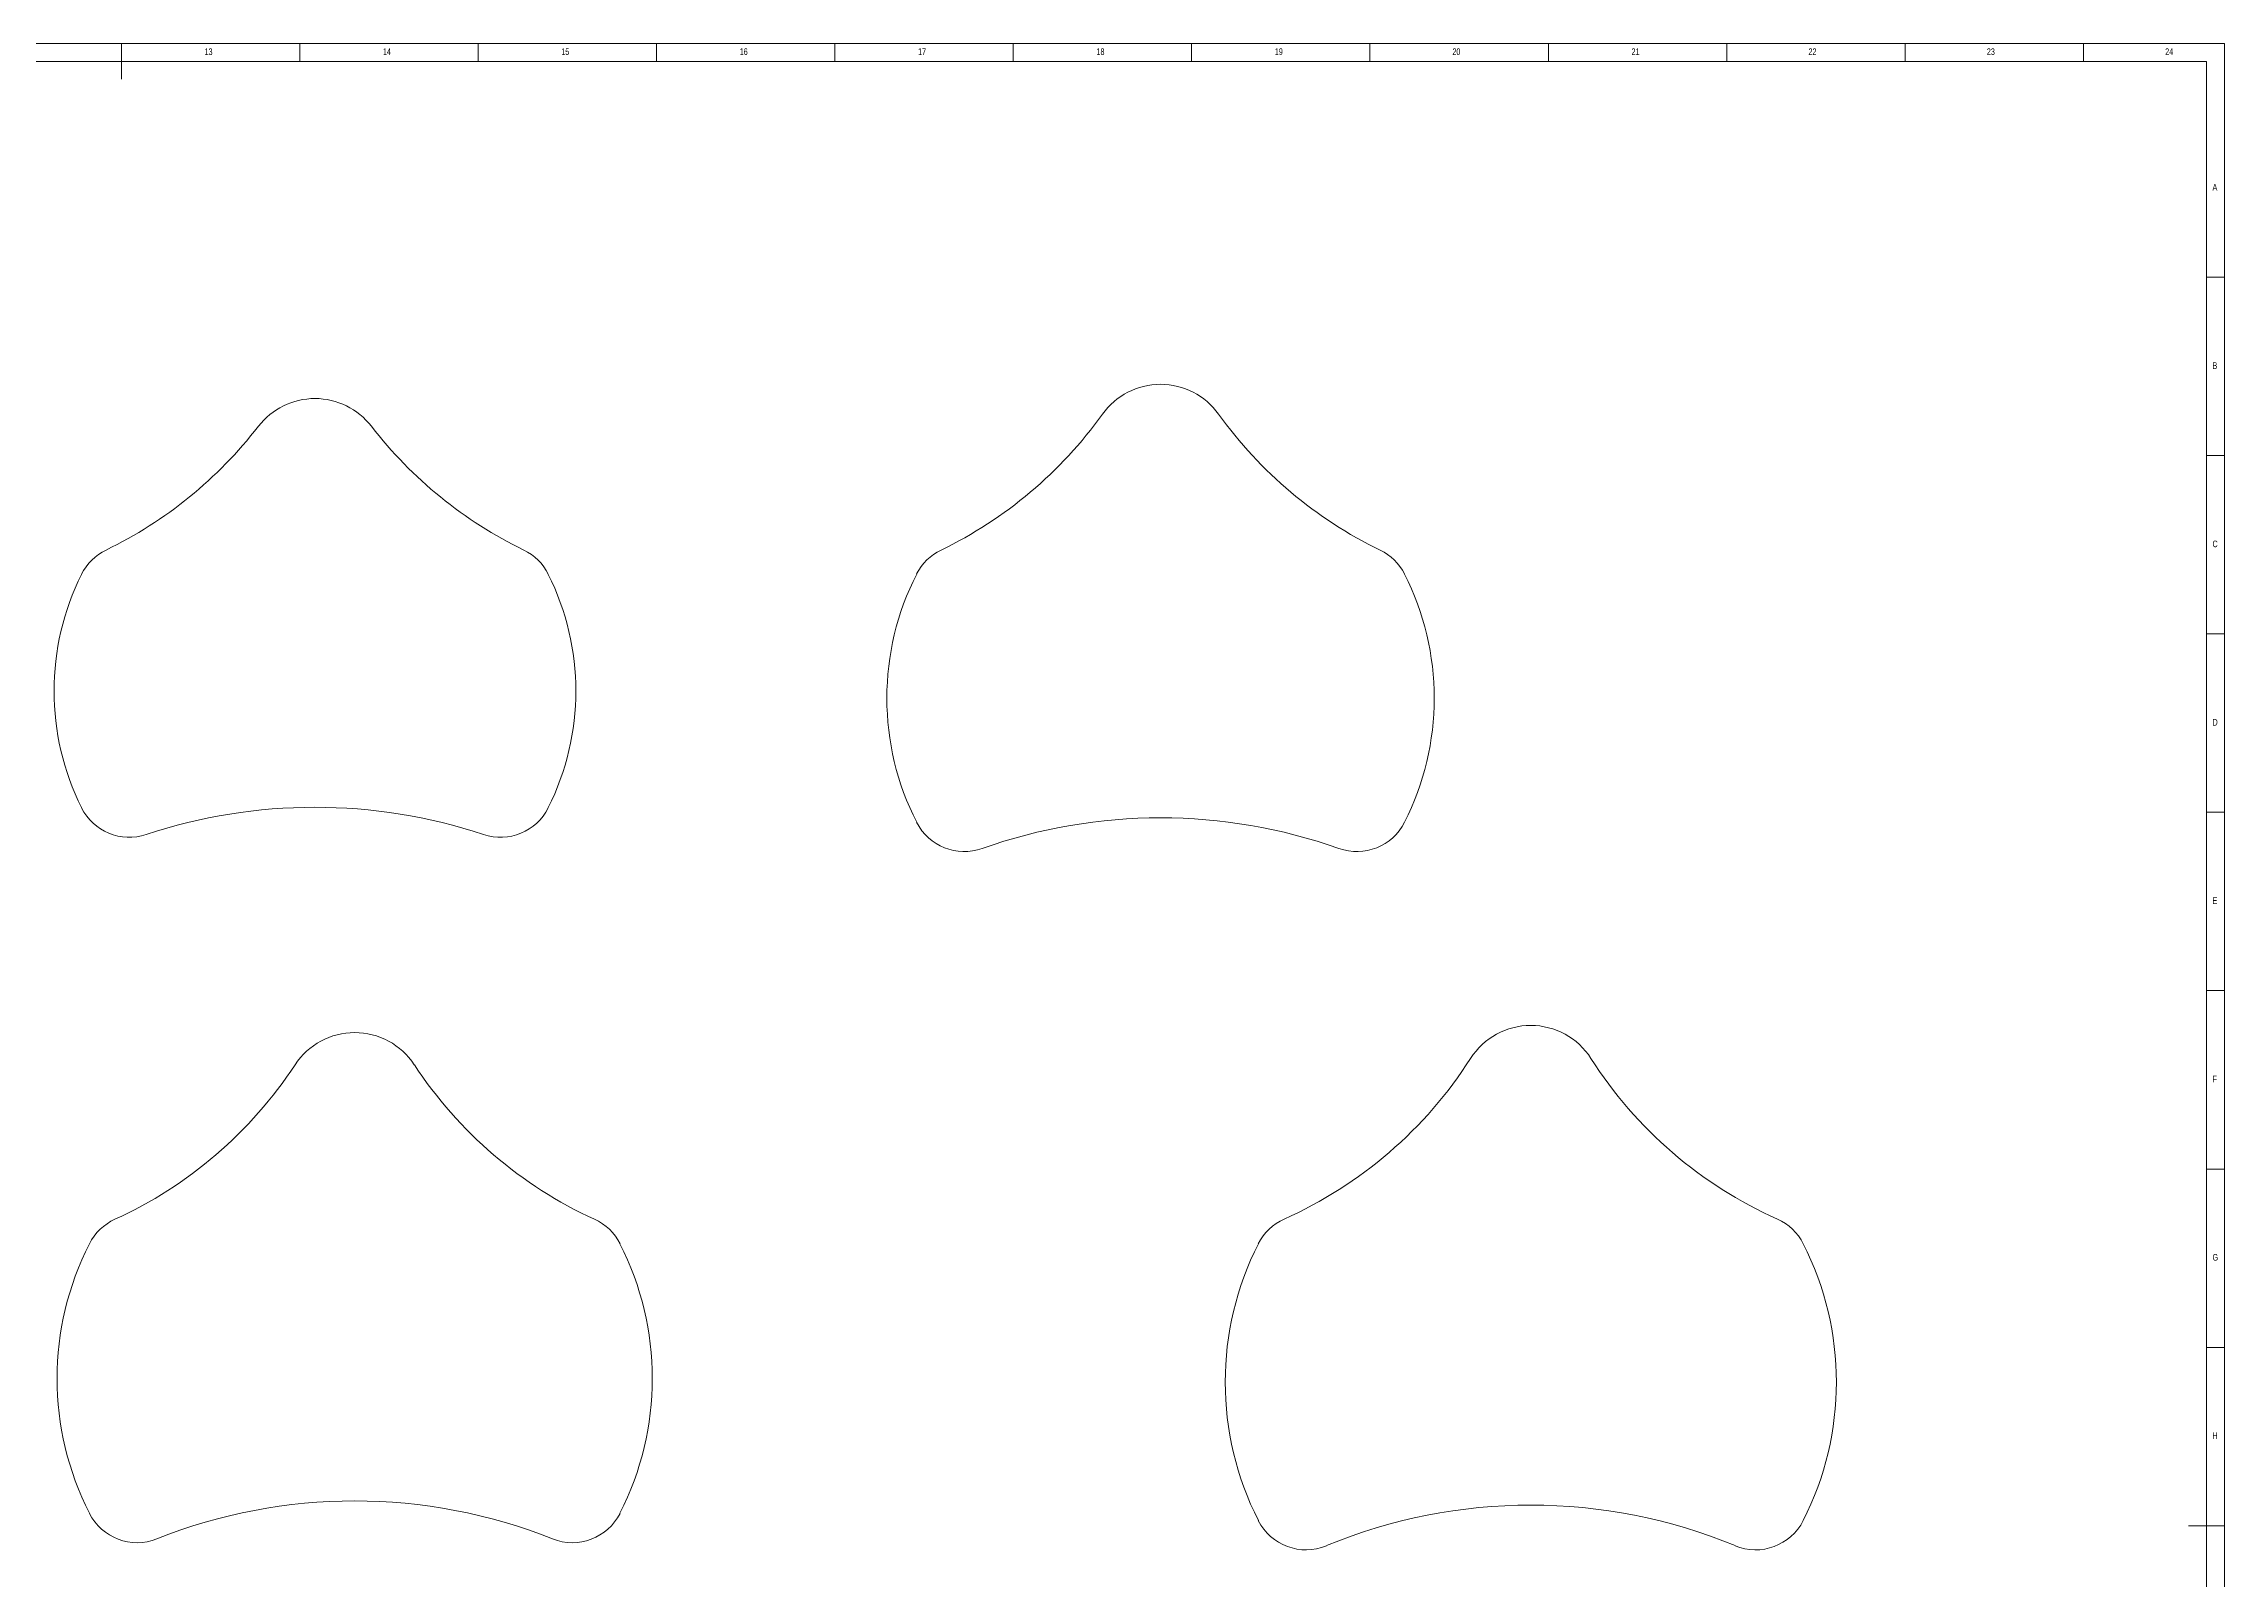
# Model space of a CAD drawing. Header units: inches. Extents: x 0 to 46.6, y 0 to 32.9.
# Drawn here: x 22.55 to 46.61, y 15.96 to 32.91 of the extents above; entities that cross this region are included whole.
import ezdxf

# ---------------------------------------------------------------- set-up
doc = ezdxf.new("R2010")
doc.units = ezdxf.units.IN
doc.header["$MEASUREMENT"] = 0
doc.styles.add('SLDTEXTSTYLE0', font='TXT', dxfattribs={"width": 0.75})

msp = doc.modelspace()

# ---------------------------------------------------------------- linework, layer by layer
at = {"color": 7, "linetype": 'Continuous', "lineweight": 0}
for p, q in [((46.614, 32.913), (0.197, 32.913)), ((23.406, 32.913), (23.406, 32.52)), ((25.374, 32.717), (25.374, 32.913)), ((27.343, 32.913), (27.343, 32.717)), ((29.311, 32.717), (29.311, 32.913)), ((31.28, 32.913), (31.28, 32.717)), ((33.248, 32.717), (33.248, 32.913)), ((35.217, 32.913), (35.217, 32.717)), ((37.185, 32.717), (37.185, 32.913)), ((39.154, 32.913), (39.154, 32.717)), ((41.122, 32.717), (41.122, 32.913)), ((43.091, 32.913), (43.091, 32.717)), ((45.059, 32.717), (45.059, 32.913)), ((46.614, 0.197), (46.614, 32.913)), ((46.417, 32.717), (0.394, 32.717)), ((46.417, 2.372), (46.417, 32.717)), ((46.614, 30.335), (46.417, 30.335)), ((46.417, 28.366), (46.614, 28.366)), ((46.614, 26.398), (46.417, 26.398)), ((46.417, 24.429), (46.614, 24.429)), ((46.614, 22.461), (46.417, 22.461)), ((46.417, 20.492), (46.614, 20.492)), ((46.614, 18.524), (46.417, 18.524)), ((46.614, 16.555), (46.22, 16.555))]:
    msp.add_line(p, q, dxfattribs=at)
at = {"color": 7, "linetype": 'Continuous', "lineweight": 15}
for centre, radius, start, end in [((34.874, 28.366), 0.787, 35.6063, 144.3937), ((25.542, 28.209), 0.787, 37.6356, 142.3644), ((21.177, 31.575), 4.724, 295.8525, 322.3644), ((29.907, 31.575), 4.724, 217.6356, 244.1475), ((30.393, 31.575), 4.724, 295.8325, 324.3937), ((39.356, 31.575), 4.724, 215.6063, 244.1675), ((23.495, 26.792), 0.591, 115.8525, 153.4349), ((27.589, 26.792), 0.591, 26.5651, 64.1475), ((32.709, 26.792), 0.591, 115.8325, 153.0198), ((37.04, 26.792), 0.591, 26.9802, 64.1675), ((25.542, 25.768), 2.879, 153.4349, 206.5651), ((25.542, 25.768), 2.879, 333.4349, 26.5651), ((34.874, 25.689), 3.02, 153.0198, 206.9802), ((34.874, 25.689), 3.02, 333.0198, 26.9802), ((23.495, 24.744), 0.591, 206.5651, 288.37), ((25.542, 18.579), 5.906, 71.63, 108.37), ((27.589, 24.744), 0.591, 251.63, 333.4349), ((32.709, 24.587), 0.591, 206.9802, 289.4712), ((34.874, 18.462), 5.906, 70.5288, 109.4712), ((37.04, 24.587), 0.591, 250.5288, 333.0198), ((25.981, 21.211), 0.787, 33.2777, 146.7223), ((38.96, 21.29), 0.787, 32.5223, 147.4777), ((34.312, 24.253), 4.724, 294.0632, 327.4777), ((43.607, 24.253), 4.724, 212.5223, 245.9368), ((21.374, 24.235), 4.724, 294.5277, 326.7223), ((30.589, 24.235), 4.724, 213.2777, 245.4723), ((23.58, 19.4), 0.591, 114.5277, 153.0605), ((28.383, 19.4), 0.591, 26.9395, 65.4723), ((36.479, 19.4), 0.591, 114.0632, 153.0723), ((41.44, 19.4), 0.591, 26.9277, 65.9368), ((25.981, 18.18), 3.284, 153.0605, 206.9395), ((25.981, 18.18), 3.284, 333.0605, 26.9395), ((38.96, 18.14), 3.372, 153.0723, 206.9277), ((38.96, 18.14), 3.372, 333.0723, 26.9277), ((23.58, 16.959), 0.591, 206.9395, 291.6969), ((25.981, 10.923), 5.906, 68.3031, 111.6969), ((28.383, 16.959), 0.591, 248.3031, 333.0605), ((36.479, 16.88), 0.591, 206.9277, 292.4464), ((38.96, 10.877), 5.906, 67.5536, 112.4464), ((41.44, 16.88), 0.591, 247.5536, 333.0723)]:
    msp.add_arc(centre, radius, start, end, dxfattribs=at)

# ---------------------------------------------------------------- texts
at = {"color": 7, "linetype": 'Continuous', "lineweight": 0, "char_height": 0.0729, "attachment_point": 1, "style": 'SLDTEXTSTYLE0'}
for s, insert in [('13', (24.324, 32.861)), ('14', (26.293, 32.861)), ('15', (28.261, 32.861)), ('16', (30.23, 32.861)), ('17', (32.198, 32.861)), ('18', (34.167, 32.861)), ('19', (36.135, 32.861)), ('20', (38.095, 32.861)), ('21', (40.072, 32.861)), ('22', (42.024, 32.861)), ('23', (43.993, 32.861)), ('24', (45.961, 32.861)), ('A', (46.483, 31.365)), ('B', (46.483, 29.396)), ('C', (46.483, 27.428)), ('D', (46.483, 25.459)), ('E', (46.483, 23.491)), ('F', (46.483, 21.522)), ('G', (46.483, 19.554)), ('H', (46.483, 17.585))]:
    msp.add_mtext(s, dxfattribs=dict(at, insert=insert))

doc.saveas('drawing.dxf')
